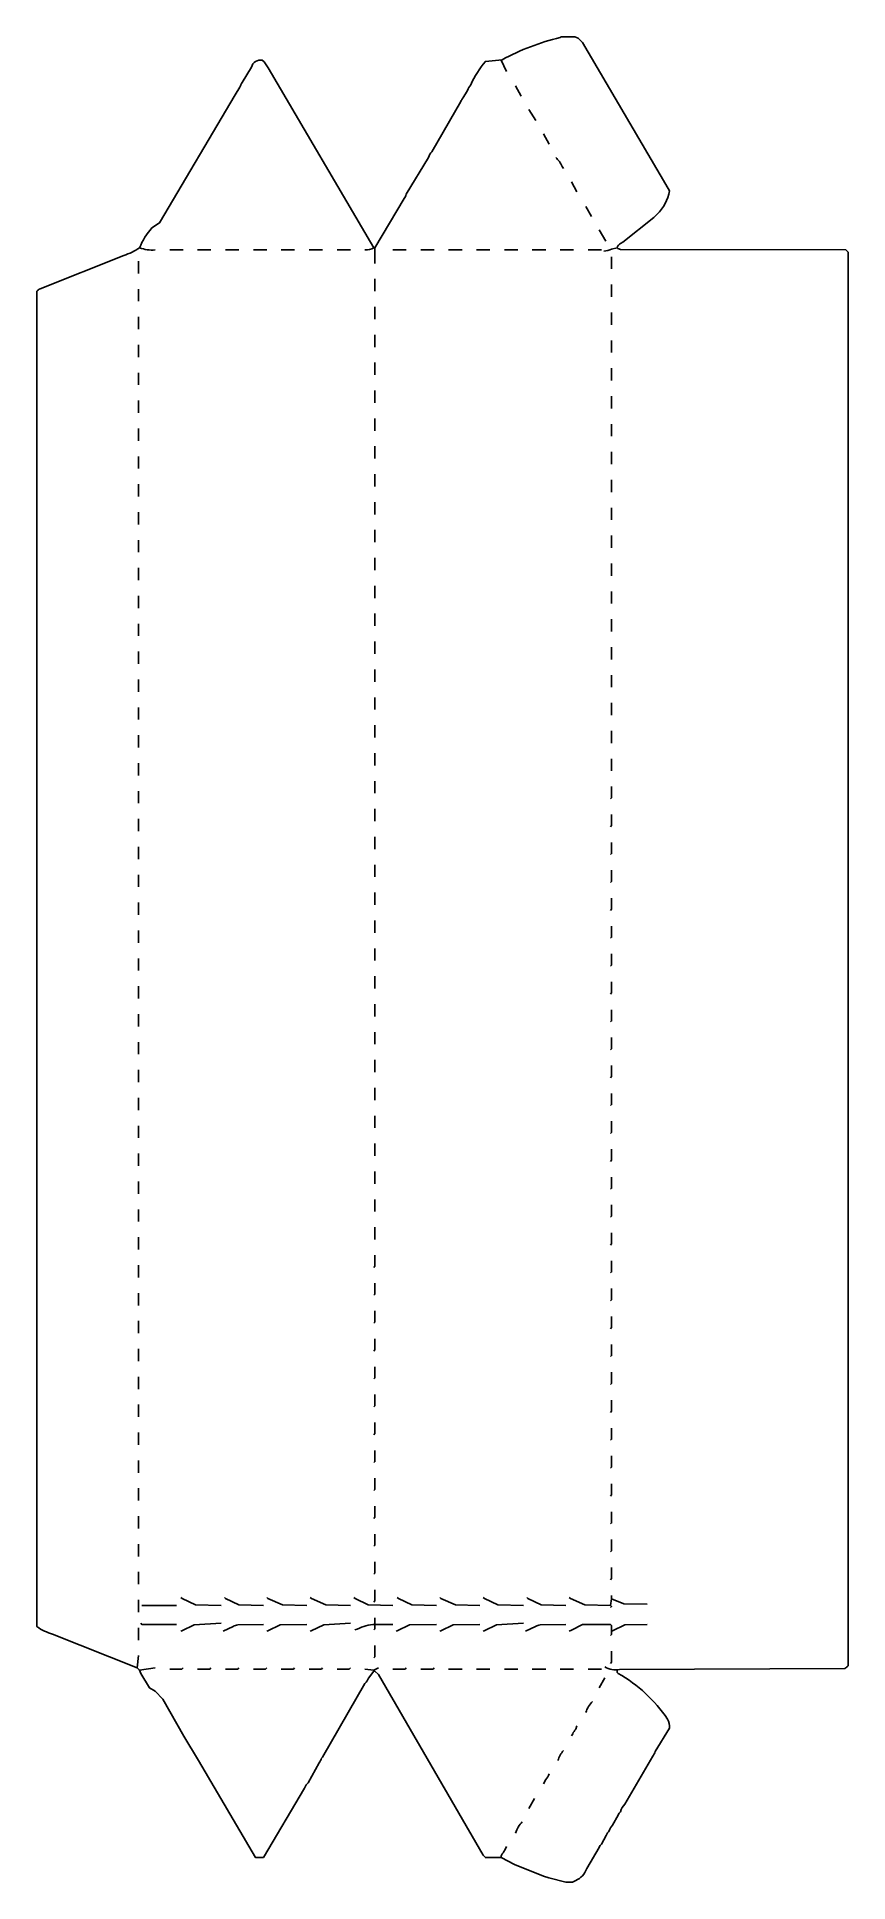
# Model space of a CAD drawing. Extents: x 38 to 765, y 85 to 1739.
import ezdxf

# ---------------------------------------------------------------- set-up
doc = ezdxf.new("R2010")
doc.units = 0
doc.layers.get('0').update_dxf_attribs({"linetype": 'CONTINUOUS'})

msp = doc.modelspace()

# ---------------------------------------------------------------- linework, layer by layer
at = {"color": 250, "linetype": 'CONTINUOUS'}
for points in [[(341, 1536), (341, 1550), (367, 1594, 0.120666), (369, 1598), (389, 1631, -0.162817), (392, 1636), (417.8, 1681.1, -0.078461), (419.8, 1684.1), (424, 1691, -0.129316), (426.8, 1696.1, -0.063412), (440, 1717), (454.969027, 1718.464602, -0.06818), (506.923077, 1738.384615), (508, 1739), (520, 1739), (523, 1738), (527, 1734), (601.769231, 1606.846154), (605, 1601, -0.149797), (594, 1580), (591, 1577), (563, 1555), (561.1, 1553.8, 0.215057), (558, 1550), (553.1, 1548.7, -0.070456), (546, 1547)], [(340, 1550), (245.230769, 1711.153846, 0.106663), (240, 1718, 0.391019), (230.2, 1711.9), (222, 1698, 0.120666), (220, 1694), (215.8, 1687.1), (147.9, 1572.2), (141.1, 1567.8, 0.088212), (130, 1550, -0.084031), (115.9, 1543.2), (40.9, 1513.2, 0.118981), (38, 1511), (38, 314, 0.084031), (52.1, 307.2), (128, 277), (130, 275), (144, 277)], [(510, 1621), (508.8, 1622.9, 0.084789), (503, 1631)], [(144, 1548, -0.103236), (130, 1550)], [(332, 1548, 0.155754), (340, 1550), (341, 1550)], [(547, 278, 0.188844), (560.002451, 275.502475), (761.997549, 276.497525, 0.113631), (765, 279), (765, 1546), (763, 1548), (561.002451, 1548.497525, -0.145207), (558, 1550)], [(130, 275), (131.2, 272.1), (139, 259), (144, 256), (151, 249), (169.8, 215.9), (182.8, 193.9), (234, 107), (241, 107), (277.8, 169.1), (278.2, 169.9, -0.113019), (281, 174), (291, 192, 0.120666), (293, 196), (294, 197), (332, 263, 0.114561), (335.2, 267.9), (340, 274)], [(340, 275), (340, 274), (341, 274), (344, 271), (438, 109), (440, 107), (454, 107), (465.9, 100.8), (492.1, 90.3), (496.9, 88.7), (512, 85), (518, 85), (520.9, 86.3, 0.200561), (530.8, 97.1), (541.8, 116.1, -0.118981), (544, 119), (548.2, 126.9, -0.113019), (551, 131, -0.129316), (553.8, 136.1), (558.8, 145.1, -0.118981), (561, 148, -0.133925), (565, 155), (590, 198, 0.120666), (592, 202), (605, 223, 0.12742), (603.2, 231.1, 0.115193), (559, 272), (558, 273), (558, 275)], [(530, 237, -0.134089), (536, 247)], [(517, 216), (518.2, 217.9, -0.113019), (521, 222), (522, 225)], [(505, 194, -0.115582), (510, 203)], [(492, 173), (494, 177, 0.15463), (497, 182)], [(467, 129, -0.120701), (473, 139)], [(454, 107, -0.195432), (455.8, 111.1, -0.078461), (457.8, 114.1), (459, 117)]]:
    msp.add_lwpolyline(points, format="xyb", dxfattribs=at)
for points in [[(459, 1708), (454, 1718)], [(472, 1686), (467, 1695)], [(485, 1664), (479, 1674)], [(497, 1643), (492, 1652)], [(522, 1600), (517, 1609)], [(535, 1578), (530, 1587)], [(548, 1556), (542, 1566)], [(157, 1548), (169, 1548)], [(182, 1548), (194, 1548)], [(207, 1548), (219, 1548)], [(232, 1548), (244, 1548)], [(257, 1548), (269, 1548)], [(282, 1548), (294, 1548)], [(307, 1548), (319, 1548)], [(357, 1548), (369, 1548)], [(382, 1548), (394, 1548)], [(407, 1548), (419, 1548)], [(432, 1548), (444, 1548)], [(457, 1548), (469, 1548)], [(482, 1548), (494, 1548)], [(507, 1548), (519, 1548)], [(532, 1548), (544, 1548)], [(129, 1527), (129, 1538)], [(129, 1502), (129, 1513)], [(129, 1477), (129, 1488)], [(129, 1452), (129, 1463)], [(129, 1427), (129, 1438)], [(129, 1402), (129, 1413)], [(129, 1377), (129, 1388)], [(129, 1352), (129, 1363)], [(129, 1327), (129, 1338)], [(129, 1302), (129, 1313)], [(129, 1277), (129, 1288)], [(129, 1252), (129, 1263)], [(129, 1227), (129, 1238)], [(129, 1202), (129, 1213)], [(129, 1177), (129, 1188)], [(129, 1152), (129, 1163)], [(129, 1127), (129, 1138)], [(129, 1102), (129, 1113)], [(129, 1077), (129, 1088)], [(129, 1052), (129, 1063)], [(129, 1027), (129, 1038)], [(129, 1002), (129, 1013)], [(129, 977), (129, 988)], [(129, 952), (129, 963)], [(129, 927), (129, 938)], [(129, 902), (129, 913)], [(129, 877), (129, 888)], [(129, 852), (129, 863)], [(129, 827), (129, 838)], [(129, 802), (129, 813)], [(129, 777), (129, 788)], [(129, 752), (129, 763)], [(129, 727), (129, 738)], [(129, 702), (129, 713)], [(129, 677), (129, 688)], [(129, 652), (129, 663)], [(129, 627), (129, 638)], [(129, 602), (129, 613)], [(129, 577), (129, 588)], [(129, 552), (129, 563)], [(129, 527), (129, 538)], [(129, 502), (129, 513)], [(129, 477), (129, 488)], [(129, 452), (129, 463)], [(129, 427), (129, 438)], [(129, 402), (129, 413)], [(129, 377), (129, 388)], [(129, 352), (129, 363)], [(129, 327), (129, 338)], [(132, 333), (163, 333)], [(203, 333), (180.019931, 333.478336), (168.1, 339.2), (167, 340)], [(241, 333), (219.020755, 333.477358), (207.1, 339.2), (206, 340)], [(280, 333), (258.020755, 333.477358), (245.1, 339.3), (244, 340)], [(319, 333), (297.020755, 333.477358), (284.1, 339.2), (283, 340)], [(357, 333), (335.020755, 333.477358), (323.1, 339.2), (322, 340)], [(396, 333), (374.020755, 333.477358), (362.1, 339.2), (361, 340)], [(435, 333), (413.020755, 333.477358), (400.1, 339.2), (399, 340)], [(474, 333), (451.019931, 333.478336), (439.1, 339.2), (438, 340)], [(512, 333), (490.020755, 333.477358), (478.1, 339.2), (477, 340)], [(552, 333), (529.019931, 333.478336), (516.1, 339.3), (515, 340)], [(585, 334), (564.021649, 334.476289), (553, 339)], [(553, 310), (553.9, 310.2), (565.022624, 315.524887), (585, 316)], [(129, 302), (129, 313)], [(128, 277), (129, 288)], [(542, 259), (547, 268)], [(479, 151), (484, 160)]]:
    msp.add_lwpolyline(points, dxfattribs=at)
at = {"color": 251, "linetype": 'CONTINUOUS'}
for points in [[(553, 1531), (553, 1542)], [(341, 1511), (341, 1522)], [(553, 1506), (553, 1517)], [(341, 1486), (341, 1497)], [(553, 1481), (553, 1492)], [(341, 1461), (341, 1472)], [(553, 1456), (553, 1467)], [(341, 1436), (341, 1447)], [(553, 1431), (553, 1442)], [(341, 1411), (341, 1422)], [(553, 1406), (553, 1417)], [(341, 1386), (341, 1397)], [(553, 1381), (553, 1392)], [(341, 1361), (341, 1372)], [(553, 1356), (553, 1367)], [(341, 1336), (341, 1347)], [(553, 1331), (553, 1342)], [(341, 1311), (341, 1322)], [(553, 1306), (553, 1317)], [(341, 1286), (341, 1297)], [(553, 1281), (553, 1292)], [(341, 1261), (341, 1272)], [(553, 1256), (553, 1267)], [(341, 1236), (341, 1247)], [(553, 1231), (553, 1242)], [(341, 1211), (341, 1222)], [(553, 1206), (553, 1217)], [(341, 1186), (341, 1197)], [(553, 1181), (553, 1192)], [(341, 1161), (341, 1172)], [(553, 1156), (553, 1167)], [(341, 1136), (341, 1147)], [(553, 1131), (553, 1142)], [(341, 1111), (341, 1122)], [(553, 1106), (553, 1117)], [(341, 1086), (341, 1097)], [(553, 1081), (553, 1092)], [(341, 1061), (341, 1072)], [(341, 1036), (341, 1047)], [(341, 1011), (341, 1022)], [(341, 986), (341, 997)], [(341, 961), (341, 972)], [(341, 936), (341, 947)], [(341, 911), (341, 922)], [(341, 886), (341, 897)], [(341, 861), (341, 872)], [(341, 836), (341, 847)], [(341, 811), (341, 822)], [(341, 786), (341, 797)], [(341, 761), (341, 772)], [(341, 736), (341, 747)], [(341, 711), (341, 722)], [(341, 686), (341, 697)], [(341, 661), (341, 672)], [(552, 331), (553, 332), (552, 333), (553, 339), (553, 342)], [(163, 316), (132, 316), (131, 317)], [(340, 311), (341, 312), (341, 316), (341, 322)], [(332, 276), (340, 275), (344, 277)], [(407, 276), (419, 276)], [(432, 276), (444, 276)], [(457, 276), (469, 276)], [(482, 276), (494, 276)], [(507, 276), (519, 276)], [(532, 276), (544, 276)]]:
    msp.add_lwpolyline(points, dxfattribs=at)
at = {"color": 252, "linetype": 'CONTINUOUS'}
for points in [[(552, 1056), (553, 1057), (553, 1067)], [(552, 1031), (553, 1032), (553, 1042)], [(552, 1006), (553, 1007), (553, 1017)], [(552, 981), (553, 982), (553, 992)], [(552, 956), (553, 957), (553, 967)], [(552, 931), (553, 932), (553, 942)], [(552, 906), (553, 907), (553, 917)], [(552, 881), (553, 882), (553, 892)], [(552, 856), (553, 857), (553, 867)], [(552, 831), (553, 832), (553, 842)], [(552, 806), (553, 807), (553, 817)], [(552, 781), (553, 782), (553, 792)], [(552, 756), (553, 757), (553, 767)], [(552, 731), (553, 732), (553, 742)], [(552, 706), (553, 707), (553, 717)], [(552, 681), (553, 682), (553, 692)], [(552, 656), (553, 657), (553, 667)], [(340, 636), (341, 637), (341, 647)], [(552, 631), (553, 632), (553, 642)], [(340, 611), (341, 612), (341, 622)], [(552, 606), (553, 607), (553, 617)], [(340, 586), (341, 587), (341, 597)], [(552, 581), (553, 582), (553, 592)], [(340, 561), (341, 562), (341, 572)], [(552, 556), (553, 557), (553, 567)], [(340, 536), (341, 537), (341, 547)], [(552, 531), (553, 532), (553, 542)], [(340, 511), (341, 512), (341, 522)], [(552, 506), (553, 507), (553, 517)], [(340, 486), (341, 487), (341, 497)], [(552, 481), (553, 482), (553, 492)], [(340, 461), (341, 462), (341, 472)], [(552, 456), (553, 457), (553, 467)], [(340, 436), (341, 437), (341, 447)], [(552, 431), (553, 432), (553, 442)], [(340, 411), (341, 412), (341, 422)], [(552, 406), (553, 407), (553, 417)], [(340, 386), (341, 387), (341, 397)], [(552, 381), (553, 382), (553, 392)], [(340, 361), (341, 362), (341, 372)], [(552, 356), (553, 357), (553, 367)], [(340, 336), (341, 337), (341, 347)], [(340, 286), (341, 287), (341, 297)], [(552, 281), (553, 282), (553, 292)], [(157, 276), (168, 276), (169, 277)], [(182, 276), (193, 276), (194, 277)], [(207, 276), (218, 276), (219, 277)], [(232, 276), (243, 276), (244, 277)], [(257, 276), (268, 276), (269, 277)], [(282, 276), (293, 276), (294, 277)], [(307, 276), (318, 276), (319, 277)], [(357, 276), (368, 276), (369, 277)], [(382, 276), (393, 276), (394, 277)]]:
    msp.add_lwpolyline(points, dxfattribs=at)
at = {"color": 37, "linetype": 'CONTINUOUS'}
for points in [[(167, 310), (167.9, 310.2), (179.019931, 315.521664), (203, 317)], [(438, 310), (438.9, 310.2), (450.019931, 315.521664), (474, 317)], [(552, 306), (553, 307), (553, 310), (553, 315), (552, 316), (527, 316), (517.1, 310.8), (515, 310)]]:
    msp.add_lwpolyline(points, dxfattribs=at)
at = {"color": 237, "linetype": 'CONTINUOUS'}
for points in [[(205, 310), (213.9, 314.2, -0.065293), (218.019931, 315.521664), (241, 316)], [(323, 311), (325.1, 311.8, -0.104042), (341, 316), (357, 316)], [(476, 310), (484.9, 314.2, -0.065293), (489.019931, 315.521664), (512, 316)]]:
    msp.add_lwpolyline(points, format="xyb", dxfattribs=at)
at = {"color": 197, "linetype": 'CONTINUOUS'}
for points in [[(244, 310), (244.9, 310.2), (256.019169, 315.520767), (280, 316)], [(360, 310), (360.9, 310.2), (372.019169, 315.520767), (396, 316)], [(399, 310), (399.9, 310.2), (411.019169, 315.520767), (435, 316)]]:
    msp.add_lwpolyline(points, dxfattribs=at)
at = {"color": 237, "linetype": 'CONTINUOUS'}
msp.add_lwpolyline([(283, 310), (283.9, 310.2), (295.019931, 315.521664), (319, 317)], dxfattribs=at)

doc.saveas('drawing.dxf')
